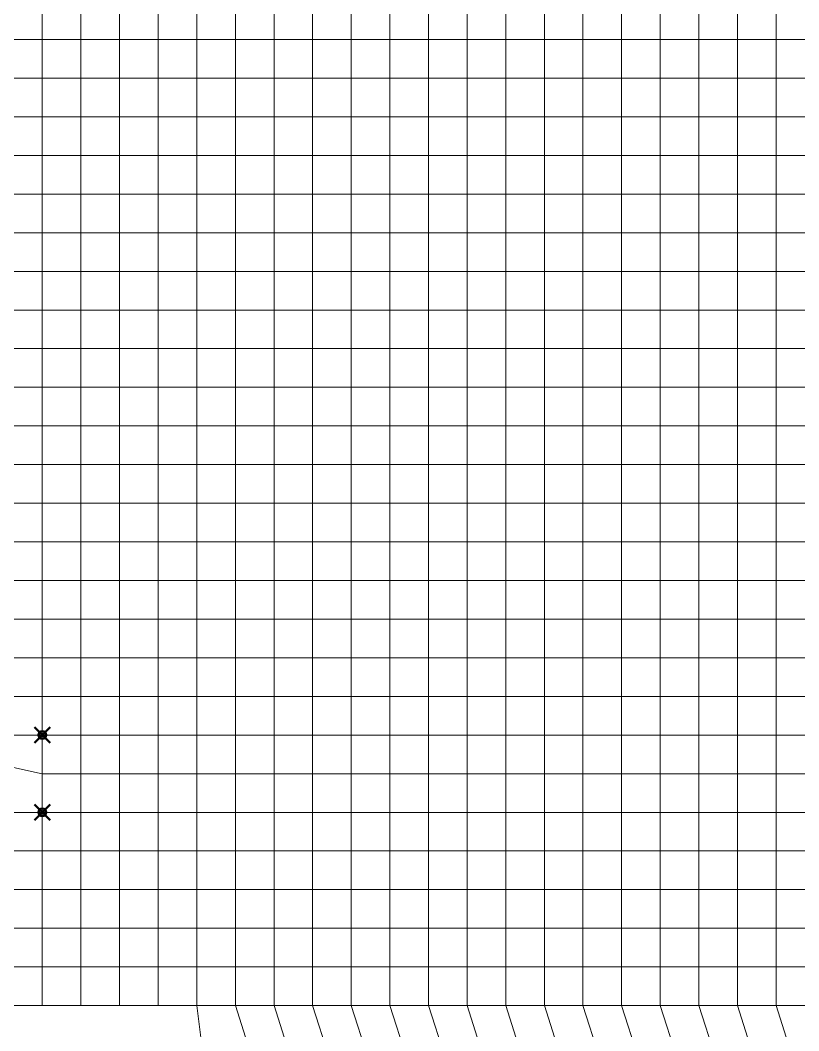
# Model space of a CAD drawing. Header units: inches. Extents: x 0 to 43.9, y -17.3 to 19.6.
# Drawn here: x 25.36 to 30.4, y -0.16 to 6.38 of the extents above; entities that cross this region are included whole.
import ezdxf

# ---------------------------------------------------------------- set-up
doc = ezdxf.new("R2010")
doc.units = ezdxf.units.IN
doc.header["$MEASUREMENT"] = 0
doc.header["$PDMODE"] = 35
doc.header["$PDSIZE"] = 0.05
for name, color, linetype, lineweight in [('SAP.Columns', 170, 'Continuous', 50), ('SAP.Slab 30cm', 11, 'Continuous', 15), ('SAP.WL Load', 104, 'Continuous', 20)]:
    doc.layers.add(name, color=color, linetype=linetype, lineweight=lineweight)

msp = doc.modelspace()

# ---------------------------------------------------------------- linework, layer by layer
at = {"layer": 'SAP.Columns'}
for p in [(25.5, 1.75), (25.5, 1.25)]:
    msp.add_point(p, dxfattribs=at)
at = {"layer": 'SAP.Slab 30cm'}
for points in [[(25.2139, 6.25), (25.5, 6.25), (25.5, 6.5), (25.2139, 6.5)], [(25.5, 6.25), (25.75, 6.25), (25.75, 6.5), (25.5, 6.5)], [(25.75, 6.25), (26, 6.25), (26, 6.5), (25.75, 6.5)], [(26, 6.25), (26.25, 6.25), (26.25, 6.5), (26, 6.5)], [(26.25, 6.25), (26.5, 6.25), (26.5, 6.5), (26.25, 6.5)], [(26.5, 6.25), (26.75, 6.25), (26.75, 6.5), (26.5, 6.5)], [(26.75, 6.25), (27, 6.25), (27, 6.5), (26.75, 6.5)], [(27, 6.25), (27.25, 6.25), (27.25, 6.5), (27, 6.5)], [(27.25, 6.25), (27.5, 6.25), (27.5, 6.5), (27.25, 6.5)], [(27.5, 6.25), (27.75, 6.25), (27.75, 6.5), (27.5, 6.5)], [(27.75, 6.25), (28, 6.25), (28, 6.5), (27.75, 6.5)], [(28, 6.25), (28.25, 6.25), (28.25, 6.5), (28, 6.5)], [(28.25, 6.25), (28.5, 6.25), (28.5, 6.5), (28.25, 6.5)], [(28.5, 6.25), (28.75, 6.25), (28.75, 6.5), (28.5, 6.5)], [(28.75, 6.25), (29, 6.25), (29, 6.5), (28.75, 6.5)], [(29, 6.25), (29.25, 6.25), (29.25, 6.5), (29, 6.5)], [(29.25, 6.25), (29.5, 6.25), (29.5, 6.5), (29.25, 6.5)], [(29.5, 6.25), (29.75, 6.25), (29.75, 6.5), (29.5, 6.5)], [(29.75, 6.25), (30, 6.25), (30, 6.5), (29.75, 6.5)], [(30, 6.25), (30.25, 6.25), (30.25, 6.5), (30, 6.5)], [(30.25, 6.25), (30.5, 6.25), (30.5, 6.5), (30.25, 6.5)], [(25.2139, 6), (25.5, 6), (25.5, 6.25), (25.2139, 6.25)], [(25.5, 6), (25.75, 6), (25.75, 6.25), (25.5, 6.25)], [(25.75, 6), (26, 6), (26, 6.25), (25.75, 6.25)], [(26, 6), (26.25, 6), (26.25, 6.25), (26, 6.25)], [(26.25, 6), (26.5, 6), (26.5, 6.25), (26.25, 6.25)], [(26.5, 6), (26.75, 6), (26.75, 6.25), (26.5, 6.25)], [(26.75, 6), (27, 6), (27, 6.25), (26.75, 6.25)], [(27, 6), (27.25, 6), (27.25, 6.25), (27, 6.25)], [(27.25, 6), (27.5, 6), (27.5, 6.25), (27.25, 6.25)], [(27.5, 6), (27.75, 6), (27.75, 6.25), (27.5, 6.25)], [(27.75, 6), (28, 6), (28, 6.25), (27.75, 6.25)], [(28, 6), (28.25, 6), (28.25, 6.25), (28, 6.25)], [(28.25, 6), (28.5, 6), (28.5, 6.25), (28.25, 6.25)], [(28.5, 6), (28.75, 6), (28.75, 6.25), (28.5, 6.25)], [(28.75, 6), (29, 6), (29, 6.25), (28.75, 6.25)], [(29, 6), (29.25, 6), (29.25, 6.25), (29, 6.25)], [(29.25, 6), (29.5, 6), (29.5, 6.25), (29.25, 6.25)], [(29.5, 6), (29.75, 6), (29.75, 6.25), (29.5, 6.25)], [(29.75, 6), (30, 6), (30, 6.25), (29.75, 6.25)], [(30, 6), (30.25, 6), (30.25, 6.25), (30, 6.25)], [(30.25, 6), (30.5, 6), (30.5, 6.25), (30.25, 6.25)], [(25.2139, 5.75), (25.5, 5.75), (25.5, 6), (25.2139, 6)], [(25.5, 5.75), (25.75, 5.75), (25.75, 6), (25.5, 6)], [(25.75, 5.75), (26, 5.75), (26, 6), (25.75, 6)], [(26, 5.75), (26.25, 5.75), (26.25, 6), (26, 6)], [(26.25, 5.75), (26.5, 5.75), (26.5, 6), (26.25, 6)], [(26.5, 5.75), (26.75, 5.75), (26.75, 6), (26.5, 6)], [(26.75, 5.75), (27, 5.75), (27, 6), (26.75, 6)], [(27, 5.75), (27.25, 5.75), (27.25, 6), (27, 6)], [(27.25, 5.75), (27.5, 5.75), (27.5, 6), (27.25, 6)], [(27.5, 5.75), (27.75, 5.75), (27.75, 6), (27.5, 6)], [(27.75, 5.75), (28, 5.75), (28, 6), (27.75, 6)], [(28, 5.75), (28.25, 5.75), (28.25, 6), (28, 6)], [(28.25, 5.75), (28.5, 5.75), (28.5, 6), (28.25, 6)], [(28.5, 5.75), (28.75, 5.75), (28.75, 6), (28.5, 6)], [(28.75, 5.75), (29, 5.75), (29, 6), (28.75, 6)], [(29, 5.75), (29.25, 5.75), (29.25, 6), (29, 6)], [(29.25, 5.75), (29.5, 5.75), (29.5, 6), (29.25, 6)], [(29.5, 5.75), (29.75, 5.75), (29.75, 6), (29.5, 6)], [(29.75, 5.75), (30, 5.75), (30, 6), (29.75, 6)], [(30, 5.75), (30.25, 5.75), (30.25, 6), (30, 6)], [(30.25, 5.75), (30.5, 5.75), (30.5, 6), (30.25, 6)], [(25.2139, 5.5), (25.5, 5.5), (25.5, 5.75), (25.2139, 5.75)], [(25.5, 5.5), (25.75, 5.5), (25.75, 5.75), (25.5, 5.75)], [(25.75, 5.5), (26, 5.5), (26, 5.75), (25.75, 5.75)], [(26, 5.5), (26.25, 5.5), (26.25, 5.75), (26, 5.75)], [(26.25, 5.5), (26.5, 5.5), (26.5, 5.75), (26.25, 5.75)], [(26.5, 5.5), (26.75, 5.5), (26.75, 5.75), (26.5, 5.75)], [(26.75, 5.5), (27, 5.5), (27, 5.75), (26.75, 5.75)], [(27, 5.5), (27.25, 5.5), (27.25, 5.75), (27, 5.75)], [(27.25, 5.5), (27.5, 5.5), (27.5, 5.75), (27.25, 5.75)], [(27.5, 5.5), (27.75, 5.5), (27.75, 5.75), (27.5, 5.75)], [(27.75, 5.5), (28, 5.5), (28, 5.75), (27.75, 5.75)], [(28, 5.5), (28.25, 5.5), (28.25, 5.75), (28, 5.75)], [(28.25, 5.5), (28.5, 5.5), (28.5, 5.75), (28.25, 5.75)], [(28.5, 5.5), (28.75, 5.5), (28.75, 5.75), (28.5, 5.75)], [(28.75, 5.5), (29, 5.5), (29, 5.75), (28.75, 5.75)], [(29, 5.5), (29.25, 5.5), (29.25, 5.75), (29, 5.75)], [(29.25, 5.5), (29.5, 5.5), (29.5, 5.75), (29.25, 5.75)], [(29.5, 5.5), (29.75, 5.5), (29.75, 5.75), (29.5, 5.75)], [(29.75, 5.5), (30, 5.5), (30, 5.75), (29.75, 5.75)], [(30, 5.5), (30.25, 5.5), (30.25, 5.75), (30, 5.75)], [(30.25, 5.5), (30.5, 5.5), (30.5, 5.75), (30.25, 5.75)], [(25.2139, 5.25), (25.5, 5.25), (25.5, 5.5), (25.2139, 5.5)], [(25.5, 5.25), (25.75, 5.25), (25.75, 5.5), (25.5, 5.5)], [(25.75, 5.25), (26, 5.25), (26, 5.5), (25.75, 5.5)], [(26, 5.25), (26.25, 5.25), (26.25, 5.5), (26, 5.5)], [(26.25, 5.25), (26.5, 5.25), (26.5, 5.5), (26.25, 5.5)], [(26.5, 5.25), (26.75, 5.25), (26.75, 5.5), (26.5, 5.5)], [(26.75, 5.25), (27, 5.25), (27, 5.5), (26.75, 5.5)], [(27, 5.25), (27.25, 5.25), (27.25, 5.5), (27, 5.5)], [(27.25, 5.25), (27.5, 5.25), (27.5, 5.5), (27.25, 5.5)], [(27.5, 5.25), (27.75, 5.25), (27.75, 5.5), (27.5, 5.5)], [(27.75, 5.25), (28, 5.25), (28, 5.5), (27.75, 5.5)], [(28, 5.25), (28.25, 5.25), (28.25, 5.5), (28, 5.5)], [(28.25, 5.25), (28.5, 5.25), (28.5, 5.5), (28.25, 5.5)], [(28.5, 5.25), (28.75, 5.25), (28.75, 5.5), (28.5, 5.5)], [(28.75, 5.25), (29, 5.25), (29, 5.5), (28.75, 5.5)], [(29, 5.25), (29.25, 5.25), (29.25, 5.5), (29, 5.5)], [(29.25, 5.25), (29.5, 5.25), (29.5, 5.5), (29.25, 5.5)], [(29.5, 5.25), (29.75, 5.25), (29.75, 5.5), (29.5, 5.5)], [(29.75, 5.25), (30, 5.25), (30, 5.5), (29.75, 5.5)], [(30, 5.25), (30.25, 5.25), (30.25, 5.5), (30, 5.5)], [(30.25, 5.25), (30.5, 5.25), (30.5, 5.5), (30.25, 5.5)], [(25.2139, 5), (25.5, 5), (25.5, 5.25), (25.2139, 5.25)], [(25.5, 5), (25.75, 5), (25.75, 5.25), (25.5, 5.25)], [(25.75, 5), (26, 5), (26, 5.25), (25.75, 5.25)], [(26, 5), (26.25, 5), (26.25, 5.25), (26, 5.25)], [(26.25, 5), (26.5, 5), (26.5, 5.25), (26.25, 5.25)], [(26.5, 5), (26.75, 5), (26.75, 5.25), (26.5, 5.25)], [(26.75, 5), (27, 5), (27, 5.25), (26.75, 5.25)], [(27, 5), (27.25, 5), (27.25, 5.25), (27, 5.25)], [(27.25, 5), (27.5, 5), (27.5, 5.25), (27.25, 5.25)], [(27.5, 5), (27.75, 5), (27.75, 5.25), (27.5, 5.25)], [(27.75, 5), (28, 5), (28, 5.25), (27.75, 5.25)], [(28, 5), (28.25, 5), (28.25, 5.25), (28, 5.25)], [(28.25, 5), (28.5, 5), (28.5, 5.25), (28.25, 5.25)], [(28.5, 5), (28.75, 5), (28.75, 5.25), (28.5, 5.25)], [(28.75, 5), (29, 5), (29, 5.25), (28.75, 5.25)], [(29, 5), (29.25, 5), (29.25, 5.25), (29, 5.25)], [(29.25, 5), (29.5, 5), (29.5, 5.25), (29.25, 5.25)], [(29.5, 5), (29.75, 5), (29.75, 5.25), (29.5, 5.25)], [(29.75, 5), (30, 5), (30, 5.25), (29.75, 5.25)], [(30, 5), (30.25, 5), (30.25, 5.25), (30, 5.25)], [(30.25, 5), (30.5, 5), (30.5, 5.25), (30.25, 5.25)], [(25.2139, 4.75), (25.5, 4.75), (25.5, 5), (25.2139, 5)], [(25.5, 4.75), (25.75, 4.75), (25.75, 5), (25.5, 5)], [(25.75, 4.75), (26, 4.75), (26, 5), (25.75, 5)], [(26, 4.75), (26.25, 4.75), (26.25, 5), (26, 5)], [(26.25, 4.75), (26.5, 4.75), (26.5, 5), (26.25, 5)], [(26.5, 4.75), (26.75, 4.75), (26.75, 5), (26.5, 5)], [(26.75, 4.75), (27, 4.75), (27, 5), (26.75, 5)], [(27, 4.75), (27.25, 4.75), (27.25, 5), (27, 5)], [(27.25, 4.75), (27.5, 4.75), (27.5, 5), (27.25, 5)], [(27.5, 4.75), (27.75, 4.75), (27.75, 5), (27.5, 5)], [(27.75, 4.75), (28, 4.75), (28, 5), (27.75, 5)], [(28, 4.75), (28.25, 4.75), (28.25, 5), (28, 5)], [(28.25, 4.75), (28.5, 4.75), (28.5, 5), (28.25, 5)], [(28.5, 4.75), (28.75, 4.75), (28.75, 5), (28.5, 5)], [(28.75, 4.75), (29, 4.75), (29, 5), (28.75, 5)], [(29, 4.75), (29.25, 4.75), (29.25, 5), (29, 5)], [(29.25, 4.75), (29.5, 4.75), (29.5, 5), (29.25, 5)], [(29.5, 4.75), (29.75, 4.75), (29.75, 5), (29.5, 5)], [(29.75, 4.75), (30, 4.75), (30, 5), (29.75, 5)], [(30, 4.75), (30.25, 4.75), (30.25, 5), (30, 5)], [(30.25, 4.75), (30.5, 4.75), (30.5, 5), (30.25, 5)], [(25.2139, 4.5), (25.5, 4.5), (25.5, 4.75), (25.2139, 4.75)], [(25.5, 4.5), (25.75, 4.5), (25.75, 4.75), (25.5, 4.75)], [(25.75, 4.5), (26, 4.5), (26, 4.75), (25.75, 4.75)], [(26, 4.5), (26.25, 4.5), (26.25, 4.75), (26, 4.75)], [(26.25, 4.5), (26.5, 4.5), (26.5, 4.75), (26.25, 4.75)], [(26.5, 4.5), (26.75, 4.5), (26.75, 4.75), (26.5, 4.75)], [(26.75, 4.5), (27, 4.5), (27, 4.75), (26.75, 4.75)], [(27, 4.5), (27.25, 4.5), (27.25, 4.75), (27, 4.75)], [(27.25, 4.5), (27.5, 4.5), (27.5, 4.75), (27.25, 4.75)], [(27.5, 4.5), (27.75, 4.5), (27.75, 4.75), (27.5, 4.75)], [(27.75, 4.5), (28, 4.5), (28, 4.75), (27.75, 4.75)], [(28, 4.5), (28.25, 4.5), (28.25, 4.75), (28, 4.75)], [(28.25, 4.5), (28.5, 4.5), (28.5, 4.75), (28.25, 4.75)], [(28.5, 4.5), (28.75, 4.5), (28.75, 4.75), (28.5, 4.75)], [(28.75, 4.5), (29, 4.5), (29, 4.75), (28.75, 4.75)], [(29, 4.5), (29.25, 4.5), (29.25, 4.75), (29, 4.75)], [(29.25, 4.5), (29.5, 4.5), (29.5, 4.75), (29.25, 4.75)], [(29.5, 4.5), (29.75, 4.5), (29.75, 4.75), (29.5, 4.75)], [(29.75, 4.5), (30, 4.5), (30, 4.75), (29.75, 4.75)], [(30, 4.5), (30.25, 4.5), (30.25, 4.75), (30, 4.75)], [(30.25, 4.5), (30.5, 4.5), (30.5, 4.75), (30.25, 4.75)], [(25.2139, 4.25), (25.5, 4.25), (25.5, 4.5), (25.2139, 4.5)], [(25.5, 4.25), (25.75, 4.25), (25.75, 4.5), (25.5, 4.5)], [(25.75, 4.25), (26, 4.25), (26, 4.5), (25.75, 4.5)], [(26, 4.25), (26.25, 4.25), (26.25, 4.5), (26, 4.5)], [(26.25, 4.25), (26.5, 4.25), (26.5, 4.5), (26.25, 4.5)], [(26.5, 4.25), (26.75, 4.25), (26.75, 4.5), (26.5, 4.5)], [(26.75, 4.25), (27, 4.25), (27, 4.5), (26.75, 4.5)], [(27, 4.25), (27.25, 4.25), (27.25, 4.5), (27, 4.5)], [(27.25, 4.25), (27.5, 4.25), (27.5, 4.5), (27.25, 4.5)], [(27.5, 4.25), (27.75, 4.25), (27.75, 4.5), (27.5, 4.5)], [(27.75, 4.25), (28, 4.25), (28, 4.5), (27.75, 4.5)], [(28, 4.25), (28.25, 4.25), (28.25, 4.5), (28, 4.5)], [(28.25, 4.25), (28.5, 4.25), (28.5, 4.5), (28.25, 4.5)], [(28.5, 4.25), (28.75, 4.25), (28.75, 4.5), (28.5, 4.5)], [(28.75, 4.25), (29, 4.25), (29, 4.5), (28.75, 4.5)], [(29, 4.25), (29.25, 4.25), (29.25, 4.5), (29, 4.5)], [(29.25, 4.25), (29.5, 4.25), (29.5, 4.5), (29.25, 4.5)], [(29.5, 4.25), (29.75, 4.25), (29.75, 4.5), (29.5, 4.5)], [(29.75, 4.25), (30, 4.25), (30, 4.5), (29.75, 4.5)], [(30, 4.25), (30.25, 4.25), (30.25, 4.5), (30, 4.5)], [(30.25, 4.25), (30.5, 4.25), (30.5, 4.5), (30.25, 4.5)], [(25.2139, 4), (25.5, 4), (25.5, 4.25), (25.2139, 4.25)], [(25.5, 4), (25.75, 4), (25.75, 4.25), (25.5, 4.25)], [(25.75, 4), (26, 4), (26, 4.25), (25.75, 4.25)], [(26, 4), (26.25, 4), (26.25, 4.25), (26, 4.25)], [(26.25, 4), (26.5, 4), (26.5, 4.25), (26.25, 4.25)], [(26.5, 4), (26.75, 4), (26.75, 4.25), (26.5, 4.25)], [(26.75, 4), (27, 4), (27, 4.25), (26.75, 4.25)], [(27, 4), (27.25, 4), (27.25, 4.25), (27, 4.25)], [(27.25, 4), (27.5, 4), (27.5, 4.25), (27.25, 4.25)], [(27.5, 4), (27.75, 4), (27.75, 4.25), (27.5, 4.25)], [(27.75, 4), (28, 4), (28, 4.25), (27.75, 4.25)], [(28, 4), (28.25, 4), (28.25, 4.25), (28, 4.25)], [(28.25, 4), (28.5, 4), (28.5, 4.25), (28.25, 4.25)], [(28.5, 4), (28.75, 4), (28.75, 4.25), (28.5, 4.25)], [(28.75, 4), (29, 4), (29, 4.25), (28.75, 4.25)], [(29, 4), (29.25, 4), (29.25, 4.25), (29, 4.25)], [(29.25, 4), (29.5, 4), (29.5, 4.25), (29.25, 4.25)], [(29.5, 4), (29.75, 4), (29.75, 4.25), (29.5, 4.25)], [(29.75, 4), (30, 4), (30, 4.25), (29.75, 4.25)], [(30, 4), (30.25, 4), (30.25, 4.25), (30, 4.25)], [(30.25, 4), (30.5, 4), (30.5, 4.25), (30.25, 4.25)], [(25.2139, 3.75), (25.5, 3.75), (25.5, 4), (25.2139, 4)], [(25.5, 3.75), (25.75, 3.75), (25.75, 4), (25.5, 4)], [(25.75, 3.75), (26, 3.75), (26, 4), (25.75, 4)], [(26, 3.75), (26.25, 3.75), (26.25, 4), (26, 4)], [(26.25, 3.75), (26.5, 3.75), (26.5, 4), (26.25, 4)], [(26.5, 3.75), (26.75, 3.75), (26.75, 4), (26.5, 4)], [(26.75, 3.75), (27, 3.75), (27, 4), (26.75, 4)], [(27, 3.75), (27.25, 3.75), (27.25, 4), (27, 4)], [(27.25, 3.75), (27.5, 3.75), (27.5, 4), (27.25, 4)], [(27.5, 3.75), (27.75, 3.75), (27.75, 4), (27.5, 4)], [(27.75, 3.75), (28, 3.75), (28, 4), (27.75, 4)], [(28, 3.75), (28.25, 3.75), (28.25, 4), (28, 4)], [(28.25, 3.75), (28.5, 3.75), (28.5, 4), (28.25, 4)], [(28.5, 3.75), (28.75, 3.75), (28.75, 4), (28.5, 4)], [(28.75, 3.75), (29, 3.75), (29, 4), (28.75, 4)], [(29, 3.75), (29.25, 3.75), (29.25, 4), (29, 4)], [(29.25, 3.75), (29.5, 3.75), (29.5, 4), (29.25, 4)], [(29.5, 3.75), (29.75, 3.75), (29.75, 4), (29.5, 4)], [(29.75, 3.75), (30, 3.75), (30, 4), (29.75, 4)], [(30, 3.75), (30.25, 3.75), (30.25, 4), (30, 4)], [(30.25, 3.75), (30.5, 3.75), (30.5, 4), (30.25, 4)], [(25.2139, 3.5), (25.5, 3.5), (25.5, 3.75), (25.2139, 3.75)], [(25.5, 3.5), (25.75, 3.5), (25.75, 3.75), (25.5, 3.75)], [(25.75, 3.5), (26, 3.5), (26, 3.75), (25.75, 3.75)], [(26, 3.5), (26.25, 3.5), (26.25, 3.75), (26, 3.75)], [(26.25, 3.5), (26.5, 3.5), (26.5, 3.75), (26.25, 3.75)], [(26.5, 3.5), (26.75, 3.5), (26.75, 3.75), (26.5, 3.75)], [(26.75, 3.5), (27, 3.5), (27, 3.75), (26.75, 3.75)], [(27, 3.5), (27.25, 3.5), (27.25, 3.75), (27, 3.75)], [(27.25, 3.5), (27.5, 3.5), (27.5, 3.75), (27.25, 3.75)], [(27.5, 3.5), (27.75, 3.5), (27.75, 3.75), (27.5, 3.75)], [(27.75, 3.5), (28, 3.5), (28, 3.75), (27.75, 3.75)], [(28, 3.5), (28.25, 3.5), (28.25, 3.75), (28, 3.75)], [(28.25, 3.5), (28.5, 3.5), (28.5, 3.75), (28.25, 3.75)], [(28.5, 3.5), (28.75, 3.5), (28.75, 3.75), (28.5, 3.75)], [(28.75, 3.5), (29, 3.5), (29, 3.75), (28.75, 3.75)], [(29, 3.5), (29.25, 3.5), (29.25, 3.75), (29, 3.75)], [(29.25, 3.5), (29.5, 3.5), (29.5, 3.75), (29.25, 3.75)], [(29.5, 3.5), (29.75, 3.5), (29.75, 3.75), (29.5, 3.75)], [(29.75, 3.5), (30, 3.5), (30, 3.75), (29.75, 3.75)], [(30, 3.5), (30.25, 3.5), (30.25, 3.75), (30, 3.75)], [(30.25, 3.5), (30.5, 3.5), (30.5, 3.75), (30.25, 3.75)], [(25.2139, 3.25), (25.5, 3.25), (25.5, 3.5), (25.2139, 3.5)], [(25.5, 3.25), (25.75, 3.25), (25.75, 3.5), (25.5, 3.5)], [(25.75, 3.25), (26, 3.25), (26, 3.5), (25.75, 3.5)], [(26, 3.25), (26.25, 3.25), (26.25, 3.5), (26, 3.5)], [(26.25, 3.25), (26.5, 3.25), (26.5, 3.5), (26.25, 3.5)], [(26.5, 3.25), (26.75, 3.25), (26.75, 3.5), (26.5, 3.5)], [(26.75, 3.25), (27, 3.25), (27, 3.5), (26.75, 3.5)], [(27, 3.25), (27.25, 3.25), (27.25, 3.5), (27, 3.5)], [(27.25, 3.25), (27.5, 3.25), (27.5, 3.5), (27.25, 3.5)], [(27.5, 3.25), (27.75, 3.25), (27.75, 3.5), (27.5, 3.5)], [(27.75, 3.25), (28, 3.25), (28, 3.5), (27.75, 3.5)], [(28, 3.25), (28.25, 3.25), (28.25, 3.5), (28, 3.5)], [(28.25, 3.25), (28.5, 3.25), (28.5, 3.5), (28.25, 3.5)], [(28.5, 3.25), (28.75, 3.25), (28.75, 3.5), (28.5, 3.5)], [(28.75, 3.25), (29, 3.25), (29, 3.5), (28.75, 3.5)], [(29, 3.25), (29.25, 3.25), (29.25, 3.5), (29, 3.5)], [(29.25, 3.25), (29.5, 3.25), (29.5, 3.5), (29.25, 3.5)], [(29.5, 3.25), (29.75, 3.25), (29.75, 3.5), (29.5, 3.5)], [(29.75, 3.25), (30, 3.25), (30, 3.5), (29.75, 3.5)], [(30, 3.25), (30.25, 3.25), (30.25, 3.5), (30, 3.5)], [(30.25, 3.25), (30.5, 3.25), (30.5, 3.5), (30.25, 3.5)], [(25.2139, 3), (25.5, 3), (25.5, 3.25), (25.2139, 3.25)], [(25.5, 3), (25.75, 3), (25.75, 3.25), (25.5, 3.25)], [(25.75, 3), (26, 3), (26, 3.25), (25.75, 3.25)], [(26, 3), (26.25, 3), (26.25, 3.25), (26, 3.25)], [(26.25, 3), (26.5, 3), (26.5, 3.25), (26.25, 3.25)], [(26.5, 3), (26.75, 3), (26.75, 3.25), (26.5, 3.25)], [(26.75, 3), (27, 3), (27, 3.25), (26.75, 3.25)], [(27, 3), (27.25, 3), (27.25, 3.25), (27, 3.25)], [(27.25, 3), (27.5, 3), (27.5, 3.25), (27.25, 3.25)], [(27.5, 3), (27.75, 3), (27.75, 3.25), (27.5, 3.25)], [(27.75, 3), (28, 3), (28, 3.25), (27.75, 3.25)], [(28, 3), (28.25, 3), (28.25, 3.25), (28, 3.25)], [(28.25, 3), (28.5, 3), (28.5, 3.25), (28.25, 3.25)], [(28.5, 3), (28.75, 3), (28.75, 3.25), (28.5, 3.25)], [(28.75, 3), (29, 3), (29, 3.25), (28.75, 3.25)], [(29, 3), (29.25, 3), (29.25, 3.25), (29, 3.25)], [(29.25, 3), (29.5, 3), (29.5, 3.25), (29.25, 3.25)], [(29.5, 3), (29.75, 3), (29.75, 3.25), (29.5, 3.25)], [(29.75, 3), (30, 3), (30, 3.25), (29.75, 3.25)], [(30, 3), (30.25, 3), (30.25, 3.25), (30, 3.25)], [(30.25, 3), (30.5, 3), (30.5, 3.25), (30.25, 3.25)], [(25.2139, 2.75), (25.5, 2.75), (25.5, 3), (25.2139, 3)], [(25.5, 2.75), (25.75, 2.75), (25.75, 3), (25.5, 3)], [(25.75, 2.75), (26, 2.75), (26, 3), (25.75, 3)], [(26, 2.75), (26.25, 2.75), (26.25, 3), (26, 3)], [(26.25, 2.75), (26.5, 2.75), (26.5, 3), (26.25, 3)], [(26.5, 2.75), (26.75, 2.75), (26.75, 3), (26.5, 3)], [(26.75, 2.75), (27, 2.75), (27, 3), (26.75, 3)], [(27, 2.75), (27.25, 2.75), (27.25, 3), (27, 3)], [(27.25, 2.75), (27.5, 2.75), (27.5, 3), (27.25, 3)], [(27.5, 2.75), (27.75, 2.75), (27.75, 3), (27.5, 3)], [(27.75, 2.75), (28, 2.75), (28, 3), (27.75, 3)], [(28, 2.75), (28.25, 2.75), (28.25, 3), (28, 3)], [(28.25, 2.75), (28.5, 2.75), (28.5, 3), (28.25, 3)], [(28.5, 2.75), (28.75, 2.75), (28.75, 3), (28.5, 3)], [(28.75, 2.75), (29, 2.75), (29, 3), (28.75, 3)], [(29, 2.75), (29.25, 2.75), (29.25, 3), (29, 3)], [(29.25, 2.75), (29.5, 2.75), (29.5, 3), (29.25, 3)], [(29.5, 2.75), (29.75, 2.75), (29.75, 3), (29.5, 3)], [(29.75, 2.75), (30, 2.75), (30, 3), (29.75, 3)], [(30, 2.75), (30.25, 2.75), (30.25, 3), (30, 3)], [(30.25, 2.75), (30.5, 2.75), (30.5, 3), (30.25, 3)], [(25.2139, 2.5), (25.5, 2.5), (25.5, 2.75), (25.2139, 2.75)], [(25.5, 2.5), (25.75, 2.5), (25.75, 2.75), (25.5, 2.75)], [(25.75, 2.5), (26, 2.5), (26, 2.75), (25.75, 2.75)], [(26, 2.5), (26.25, 2.5), (26.25, 2.75), (26, 2.75)], [(26.25, 2.5), (26.5, 2.5), (26.5, 2.75), (26.25, 2.75)], [(26.5, 2.5), (26.75, 2.5), (26.75, 2.75), (26.5, 2.75)], [(26.75, 2.5), (27, 2.5), (27, 2.75), (26.75, 2.75)], [(27, 2.5), (27.25, 2.5), (27.25, 2.75), (27, 2.75)], [(27.25, 2.5), (27.5, 2.5), (27.5, 2.75), (27.25, 2.75)], [(27.5, 2.5), (27.75, 2.5), (27.75, 2.75), (27.5, 2.75)], [(27.75, 2.5), (28, 2.5), (28, 2.75), (27.75, 2.75)], [(28, 2.5), (28.25, 2.5), (28.25, 2.75), (28, 2.75)], [(28.25, 2.5), (28.5, 2.5), (28.5, 2.75), (28.25, 2.75)], [(28.5, 2.5), (28.75, 2.5), (28.75, 2.75), (28.5, 2.75)], [(28.75, 2.5), (29, 2.5), (29, 2.75), (28.75, 2.75)], [(29, 2.5), (29.25, 2.5), (29.25, 2.75), (29, 2.75)], [(29.25, 2.5), (29.5, 2.5), (29.5, 2.75), (29.25, 2.75)], [(29.5, 2.5), (29.75, 2.5), (29.75, 2.75), (29.5, 2.75)], [(29.75, 2.5), (30, 2.5), (30, 2.75), (29.75, 2.75)], [(30, 2.5), (30.25, 2.5), (30.25, 2.75), (30, 2.75)], [(30.25, 2.5), (30.5, 2.5), (30.5, 2.75), (30.25, 2.75)], [(25.2139, 2.25), (25.5, 2.25), (25.5, 2.5), (25.2139, 2.5)], [(25.5, 2.25), (25.75, 2.25), (25.75, 2.5), (25.5, 2.5)], [(25.75, 2.25), (26, 2.25), (26, 2.5), (25.75, 2.5)], [(26, 2.25), (26.25, 2.25), (26.25, 2.5), (26, 2.5)], [(26.25, 2.25), (26.5, 2.25), (26.5, 2.5), (26.25, 2.5)], [(26.5, 2.25), (26.75, 2.25), (26.75, 2.5), (26.5, 2.5)], [(26.75, 2.25), (27, 2.25), (27, 2.5), (26.75, 2.5)], [(27, 2.25), (27.25, 2.25), (27.25, 2.5), (27, 2.5)], [(27.25, 2.25), (27.5, 2.25), (27.5, 2.5), (27.25, 2.5)], [(27.5, 2.25), (27.75, 2.25), (27.75, 2.5), (27.5, 2.5)], [(27.75, 2.25), (28, 2.25), (28, 2.5), (27.75, 2.5)], [(28, 2.25), (28.25, 2.25), (28.25, 2.5), (28, 2.5)], [(28.25, 2.25), (28.5, 2.25), (28.5, 2.5), (28.25, 2.5)], [(28.5, 2.25), (28.75, 2.25), (28.75, 2.5), (28.5, 2.5)], [(28.75, 2.25), (29, 2.25), (29, 2.5), (28.75, 2.5)], [(29, 2.25), (29.25, 2.25), (29.25, 2.5), (29, 2.5)], [(29.25, 2.25), (29.5, 2.25), (29.5, 2.5), (29.25, 2.5)], [(29.5, 2.25), (29.75, 2.25), (29.75, 2.5), (29.5, 2.5)], [(29.75, 2.25), (30, 2.25), (30, 2.5), (29.75, 2.5)], [(30, 2.25), (30.25, 2.25), (30.25, 2.5), (30, 2.5)], [(30.25, 2.25), (30.5, 2.25), (30.5, 2.5), (30.25, 2.5)], [(25.2139, 2), (25.5, 2), (25.5, 2.25), (25.2139, 2.25)], [(25.5, 2), (25.75, 2), (25.75, 2.25), (25.5, 2.25)], [(25.75, 2), (26, 2), (26, 2.25), (25.75, 2.25)], [(26, 2), (26.25, 2), (26.25, 2.25), (26, 2.25)], [(26.25, 2), (26.5, 2), (26.5, 2.25), (26.25, 2.25)], [(26.5, 2), (26.75, 2), (26.75, 2.25), (26.5, 2.25)], [(26.75, 2), (27, 2), (27, 2.25), (26.75, 2.25)], [(27, 2), (27.25, 2), (27.25, 2.25), (27, 2.25)], [(27.25, 2), (27.5, 2), (27.5, 2.25), (27.25, 2.25)], [(27.5, 2), (27.75, 2), (27.75, 2.25), (27.5, 2.25)], [(27.75, 2), (28, 2), (28, 2.25), (27.75, 2.25)], [(28, 2), (28.25, 2), (28.25, 2.25), (28, 2.25)], [(28.25, 2), (28.5, 2), (28.5, 2.25), (28.25, 2.25)], [(28.5, 2), (28.75, 2), (28.75, 2.25), (28.5, 2.25)], [(28.75, 2), (29, 2), (29, 2.25), (28.75, 2.25)], [(29, 2), (29.25, 2), (29.25, 2.25), (29, 2.25)], [(29.25, 2), (29.5, 2), (29.5, 2.25), (29.25, 2.25)], [(29.5, 2), (29.75, 2), (29.75, 2.25), (29.5, 2.25)], [(29.75, 2), (30, 2), (30, 2.25), (29.75, 2.25)], [(30, 2), (30.25, 2), (30.25, 2.25), (30, 2.25)], [(30.25, 2), (30.5, 2), (30.5, 2.25), (30.25, 2.25)], [(25.2139, 1.75), (25.5, 1.75), (25.5, 2), (25.2139, 2)], [(25.5, 1.75), (25.75, 1.75), (25.75, 2), (25.5, 2)], [(25.75, 1.75), (26, 1.75), (26, 2), (25.75, 2)], [(26, 1.75), (26.25, 1.75), (26.25, 2), (26, 2)], [(26.25, 1.75), (26.5, 1.75), (26.5, 2), (26.25, 2)], [(26.5, 1.75), (26.75, 1.75), (26.75, 2), (26.5, 2)], [(26.75, 1.75), (27, 1.75), (27, 2), (26.75, 2)], [(27, 1.75), (27.25, 1.75), (27.25, 2), (27, 2)], [(27.25, 1.75), (27.5, 1.75), (27.5, 2), (27.25, 2)], [(27.5, 1.75), (27.75, 1.75), (27.75, 2), (27.5, 2)], [(27.75, 1.75), (28, 1.75), (28, 2), (27.75, 2)], [(28, 1.75), (28.25, 1.75), (28.25, 2), (28, 2)], [(28.25, 1.75), (28.5, 1.75), (28.5, 2), (28.25, 2)], [(28.5, 1.75), (28.75, 1.75), (28.75, 2), (28.5, 2)], [(28.75, 1.75), (29, 1.75), (29, 2), (28.75, 2)], [(29, 1.75), (29.25, 1.75), (29.25, 2), (29, 2)], [(29.25, 1.75), (29.5, 1.75), (29.5, 2), (29.25, 2)], [(29.5, 1.75), (29.75, 1.75), (29.75, 2), (29.5, 2)], [(29.75, 1.75), (30, 1.75), (30, 2), (29.75, 2)], [(30, 1.75), (30.25, 1.75), (30.25, 2), (30, 2)], [(30.25, 1.75), (30.5, 1.75), (30.5, 2), (30.25, 2)], [(25.2139, 1.5612), (25.5, 1.5), (25.5, 1.75), (25.2139, 1.75)], [(25.5, 1.5), (25.75, 1.5), (25.75, 1.75), (25.5, 1.75)], [(25.75, 1.5), (26, 1.5), (26, 1.75), (25.75, 1.75)], [(26, 1.5), (26.25, 1.5), (26.25, 1.75), (26, 1.75)], [(26.25, 1.5), (26.5, 1.5), (26.5, 1.75), (26.25, 1.75)], [(26.5, 1.5), (26.75, 1.5), (26.75, 1.75), (26.5, 1.75)], [(26.75, 1.5), (27, 1.5), (27, 1.75), (26.75, 1.75)], [(27, 1.5), (27.25, 1.5), (27.25, 1.75), (27, 1.75)], [(27.25, 1.5), (27.5, 1.5), (27.5, 1.75), (27.25, 1.75)], [(27.5, 1.5), (27.75, 1.5), (27.75, 1.75), (27.5, 1.75)], [(27.75, 1.5), (28, 1.5), (28, 1.75), (27.75, 1.75)], [(28, 1.5), (28.25, 1.5), (28.25, 1.75), (28, 1.75)], [(28.25, 1.5), (28.5, 1.5), (28.5, 1.75), (28.25, 1.75)], [(28.5, 1.5), (28.75, 1.5), (28.75, 1.75), (28.5, 1.75)], [(28.75, 1.5), (29, 1.5), (29, 1.75), (28.75, 1.75)], [(29, 1.5), (29.25, 1.5), (29.25, 1.75), (29, 1.75)], [(29.25, 1.5), (29.5, 1.5), (29.5, 1.75), (29.25, 1.75)], [(29.5, 1.5), (29.75, 1.5), (29.75, 1.75), (29.5, 1.75)], [(29.75, 1.5), (30, 1.5), (30, 1.75), (29.75, 1.75)], [(30, 1.5), (30.25, 1.5), (30.25, 1.75), (30, 1.75)], [(30.25, 1.5), (30.5, 1.5), (30.5, 1.75), (30.25, 1.75)], [(25.25, 1.25), (25.5, 1.25), (25.5, 1.5), (25.2139, 1.5612)], [(25.5, 1.25), (25.75, 1.25), (25.75, 1.5), (25.5, 1.5)], [(25.75, 1.25), (26, 1.25), (26, 1.5), (25.75, 1.5)], [(26, 1.25), (26.25, 1.25), (26.25, 1.5), (26, 1.5)], [(26.25, 1.25), (26.5, 1.25), (26.5, 1.5), (26.25, 1.5)], [(26.5, 1.25), (26.75, 1.25), (26.75, 1.5), (26.5, 1.5)], [(26.75, 1.25), (27, 1.25), (27, 1.5), (26.75, 1.5)], [(27, 1.25), (27.25, 1.25), (27.25, 1.5), (27, 1.5)], [(27.25, 1.25), (27.5, 1.25), (27.5, 1.5), (27.25, 1.5)], [(27.5, 1.25), (27.75, 1.25), (27.75, 1.5), (27.5, 1.5)], [(27.75, 1.25), (28, 1.25), (28, 1.5), (27.75, 1.5)], [(28, 1.25), (28.25, 1.25), (28.25, 1.5), (28, 1.5)], [(28.25, 1.25), (28.5, 1.25), (28.5, 1.5), (28.25, 1.5)], [(28.5, 1.25), (28.75, 1.25), (28.75, 1.5), (28.5, 1.5)], [(28.75, 1.25), (29, 1.25), (29, 1.5), (28.75, 1.5)], [(29, 1.25), (29.25, 1.25), (29.25, 1.5), (29, 1.5)], [(29.25, 1.25), (29.5, 1.25), (29.5, 1.5), (29.25, 1.5)], [(29.5, 1.25), (29.75, 1.25), (29.75, 1.5), (29.5, 1.5)], [(29.75, 1.25), (30, 1.25), (30, 1.5), (29.75, 1.5)], [(30, 1.25), (30.25, 1.25), (30.25, 1.5), (30, 1.5)], [(30.25, 1.25), (30.5, 1.25), (30.5, 1.5), (30.25, 1.5)], [(25.25, 1), (25.5, 1), (25.5, 1.25), (25.25, 1.25)], [(25.5, 1), (25.75, 1), (25.75, 1.25), (25.5, 1.25)], [(25.75, 1), (26, 1), (26, 1.25), (25.75, 1.25)], [(26, 1), (26.25, 1), (26.25, 1.25), (26, 1.25)], [(26.25, 1), (26.5, 1), (26.5, 1.25), (26.25, 1.25)], [(26.5, 1), (26.75, 1), (26.75, 1.25), (26.5, 1.25)], [(26.75, 1), (27, 1), (27, 1.25), (26.75, 1.25)], [(27, 1), (27.25, 1), (27.25, 1.25), (27, 1.25)], [(27.25, 1), (27.5, 1), (27.5, 1.25), (27.25, 1.25)], [(27.5, 1), (27.75, 1), (27.75, 1.25), (27.5, 1.25)], [(27.75, 1), (28, 1), (28, 1.25), (27.75, 1.25)], [(28, 1), (28.25, 1), (28.25, 1.25), (28, 1.25)], [(28.25, 1), (28.5, 1), (28.5, 1.25), (28.25, 1.25)], [(28.5, 1), (28.75, 1), (28.75, 1.25), (28.5, 1.25)], [(28.75, 1), (29, 1), (29, 1.25), (28.75, 1.25)], [(29, 1), (29.25, 1), (29.25, 1.25), (29, 1.25)], [(29.25, 1), (29.5, 1), (29.5, 1.25), (29.25, 1.25)], [(29.5, 1), (29.75, 1), (29.75, 1.25), (29.5, 1.25)], [(29.75, 1), (30, 1), (30, 1.25), (29.75, 1.25)], [(30, 1), (30.25, 1), (30.25, 1.25), (30, 1.25)], [(30.25, 1), (30.5, 1), (30.5, 1.25), (30.25, 1.25)], [(25.25, 0.75), (25.5, 0.75), (25.5, 1), (25.25, 1)], [(25.5, 0.75), (25.75, 0.75), (25.75, 1), (25.5, 1)], [(25.75, 0.75), (26, 0.75), (26, 1), (25.75, 1)], [(26, 0.75), (26.25, 0.75), (26.25, 1), (26, 1)], [(26.25, 0.75), (26.5, 0.75), (26.5, 1), (26.25, 1)], [(26.5, 0.75), (26.75, 0.75), (26.75, 1), (26.5, 1)], [(26.75, 0.75), (27, 0.75), (27, 1), (26.75, 1)], [(27, 0.75), (27.25, 0.75), (27.25, 1), (27, 1)], [(27.25, 0.75), (27.5, 0.75), (27.5, 1), (27.25, 1)], [(27.5, 0.75), (27.75, 0.75), (27.75, 1), (27.5, 1)], [(27.75, 0.75), (28, 0.75), (28, 1), (27.75, 1)], [(28, 0.75), (28.25, 0.75), (28.25, 1), (28, 1)], [(28.25, 0.75), (28.5, 0.75), (28.5, 1), (28.25, 1)], [(28.5, 0.75), (28.75, 0.75), (28.75, 1), (28.5, 1)], [(28.75, 0.75), (29, 0.75), (29, 1), (28.75, 1)], [(29, 0.75), (29.25, 0.75), (29.25, 1), (29, 1)], [(29.25, 0.75), (29.5, 0.75), (29.5, 1), (29.25, 1)], [(29.5, 0.75), (29.75, 0.75), (29.75, 1), (29.5, 1)], [(29.75, 0.75), (30, 0.75), (30, 1), (29.75, 1)], [(30, 0.75), (30.25, 0.75), (30.25, 1), (30, 1)], [(30.25, 0.75), (30.5, 0.75), (30.5, 1), (30.25, 1)], [(25.25, 0.5), (25.5, 0.5), (25.5, 0.75), (25.25, 0.75)], [(25.5, 0.5), (25.75, 0.5), (25.75, 0.75), (25.5, 0.75)], [(25.75, 0.5), (26, 0.5), (26, 0.75), (25.75, 0.75)], [(26, 0.5), (26.25, 0.5), (26.25, 0.75), (26, 0.75)], [(26.25, 0.5), (26.5, 0.5), (26.5, 0.75), (26.25, 0.75)], [(26.5, 0.5), (26.75, 0.5), (26.75, 0.75), (26.5, 0.75)], [(26.75, 0.5), (27, 0.5), (27, 0.75), (26.75, 0.75)], [(27, 0.5), (27.25, 0.5), (27.25, 0.75), (27, 0.75)], [(27.25, 0.5), (27.5, 0.5), (27.5, 0.75), (27.25, 0.75)], [(27.5, 0.5), (27.75, 0.5), (27.75, 0.75), (27.5, 0.75)], [(27.75, 0.5), (28, 0.5), (28, 0.75), (27.75, 0.75)], [(28, 0.5), (28.25, 0.5), (28.25, 0.75), (28, 0.75)], [(28.25, 0.5), (28.5, 0.5), (28.5, 0.75), (28.25, 0.75)], [(28.5, 0.5), (28.75, 0.5), (28.75, 0.75), (28.5, 0.75)], [(28.75, 0.5), (29, 0.5), (29, 0.75), (28.75, 0.75)], [(29, 0.5), (29.25, 0.5), (29.25, 0.75), (29, 0.75)], [(29.25, 0.5), (29.5, 0.5), (29.5, 0.75), (29.25, 0.75)], [(29.5, 0.5), (29.75, 0.5), (29.75, 0.75), (29.5, 0.75)], [(29.75, 0.5), (30, 0.5), (30, 0.75), (29.75, 0.75)], [(30, 0.5), (30.25, 0.5), (30.25, 0.75), (30, 0.75)], [(30.25, 0.5), (30.5, 0.5), (30.5, 0.75), (30.25, 0.75)], [(25.25, 0.25), (25.5, 0.25), (25.5, 0.5), (25.25, 0.5)], [(25.5, 0.25), (25.75, 0.25), (25.75, 0.5), (25.5, 0.5)], [(25.75, 0.25), (26, 0.25), (26, 0.5), (25.75, 0.5)], [(26, 0.25), (26.25, 0.25), (26.25, 0.5), (26, 0.5)], [(26.25, 0.25), (26.5, 0.25), (26.5, 0.5), (26.25, 0.5)], [(26.5, 0.25), (26.75, 0.25), (26.75, 0.5), (26.5, 0.5)], [(26.75, 0.25), (27, 0.25), (27, 0.5), (26.75, 0.5)], [(27, 0.25), (27.25, 0.25), (27.25, 0.5), (27, 0.5)], [(27.25, 0.25), (27.5, 0.25), (27.5, 0.5), (27.25, 0.5)], [(27.5, 0.25), (27.75, 0.25), (27.75, 0.5), (27.5, 0.5)], [(27.75, 0.25), (28, 0.25), (28, 0.5), (27.75, 0.5)], [(28, 0.25), (28.25, 0.25), (28.25, 0.5), (28, 0.5)], [(28.25, 0.25), (28.5, 0.25), (28.5, 0.5), (28.25, 0.5)], [(28.5, 0.25), (28.75, 0.25), (28.75, 0.5), (28.5, 0.5)], [(28.75, 0.25), (29, 0.25), (29, 0.5), (28.75, 0.5)], [(29, 0.25), (29.25, 0.25), (29.25, 0.5), (29, 0.5)], [(29.25, 0.25), (29.5, 0.25), (29.5, 0.5), (29.25, 0.5)], [(29.5, 0.25), (29.75, 0.25), (29.75, 0.5), (29.5, 0.5)], [(29.75, 0.25), (30, 0.25), (30, 0.5), (29.75, 0.5)], [(30, 0.25), (30.25, 0.25), (30.25, 0.5), (30, 0.5)], [(30.25, 0.25), (30.5, 0.25), (30.5, 0.5), (30.25, 0.5)], [(25.25, 0), (25.5, 0), (25.5, 0.25), (25.25, 0.25)], [(25.5, 0), (25.75, 0), (25.75, 0.25), (25.5, 0.25)], [(25.75, 0), (26, 0), (26, 0.25), (25.75, 0.25)], [(26, 0), (26.25, 0), (26.25, 0.25), (26, 0.25)], [(26.25, 0), (26.5, 0), (26.5, 0.25), (26.25, 0.25)], [(26.5, 0), (26.75, 0), (26.75, 0.25), (26.5, 0.25)], [(26.75, 0), (27, 0), (27, 0.25), (26.75, 0.25)], [(27, 0), (27.25, 0), (27.25, 0.25), (27, 0.25)], [(27.25, 0), (27.5, 0), (27.5, 0.25), (27.25, 0.25)], [(27.5, 0), (27.75, 0), (27.75, 0.25), (27.5, 0.25)], [(27.75, 0), (28, 0), (28, 0.25), (27.75, 0.25)], [(28, 0), (28.25, 0), (28.25, 0.25), (28, 0.25)], [(28.25, 0), (28.5, 0), (28.5, 0.25), (28.25, 0.25)], [(28.5, 0), (28.75, 0), (28.75, 0.25), (28.5, 0.25)], [(28.75, 0), (29, 0), (29, 0.25), (28.75, 0.25)], [(29, 0), (29.25, 0), (29.25, 0.25), (29, 0.25)], [(29.25, 0), (29.5, 0), (29.5, 0.25), (29.25, 0.25)], [(29.5, 0), (29.75, 0), (29.75, 0.25), (29.5, 0.25)], [(29.75, 0), (30, 0), (30, 0.25), (29.75, 0.25)], [(30, 0), (30.25, 0), (30.25, 0.25), (30, 0.25)], [(30.25, 0), (30.5, 0), (30.5, 0.25), (30.25, 0.25)], [(26.54169, -0.32675), (26.855, -0.32675), (26.75, 0), (26.5, 0)], [(26.855, -0.32675), (27.105, -0.32675), (27, 0), (26.75, 0)], [(27.105, -0.32675), (27.355, -0.32675), (27.25, 0), (27, 0)], [(27.355, -0.32675), (27.605, -0.32675), (27.5, 0), (27.25, 0)], [(27.605, -0.32675), (27.855, -0.32675), (27.75, 0), (27.5, 0)], [(27.855, -0.32675), (28.105, -0.32675), (28, 0), (27.75, 0)], [(28.105, -0.32675), (28.355, -0.32675), (28.25, 0), (28, 0)], [(28.355, -0.32675), (28.605, -0.32675), (28.5, 0), (28.25, 0)], [(28.605, -0.32675), (28.855, -0.32675), (28.75, 0), (28.5, 0)], [(28.855, -0.32675), (29.105, -0.32675), (29, 0), (28.75, 0)], [(29.105, -0.32675), (29.355, -0.32675), (29.25, 0), (29, 0)], [(29.355, -0.32675), (29.605, -0.32675), (29.5, 0), (29.25, 0)], [(29.605, -0.32675), (29.855, -0.32675), (29.75, 0), (29.5, 0)], [(29.855, -0.32675), (30.105, -0.32675), (30, 0), (29.75, 0)], [(30.105, -0.32675), (30.355, -0.32675), (30.25, 0), (30, 0)], [(30.355, -0.32675), (30.605, -0.32675), (30.5, 0), (30.25, 0)]]:
    msp.add_3dface(points, dxfattribs=at)
at = {"layer": 'SAP.WL Load'}
for p, q in [((28.5, 2.5), (28.5, 9.25)), ((8, 2.5), (32, 2.5))]:
    msp.add_line(p, q, dxfattribs=at)

doc.saveas('drawing.dxf')
